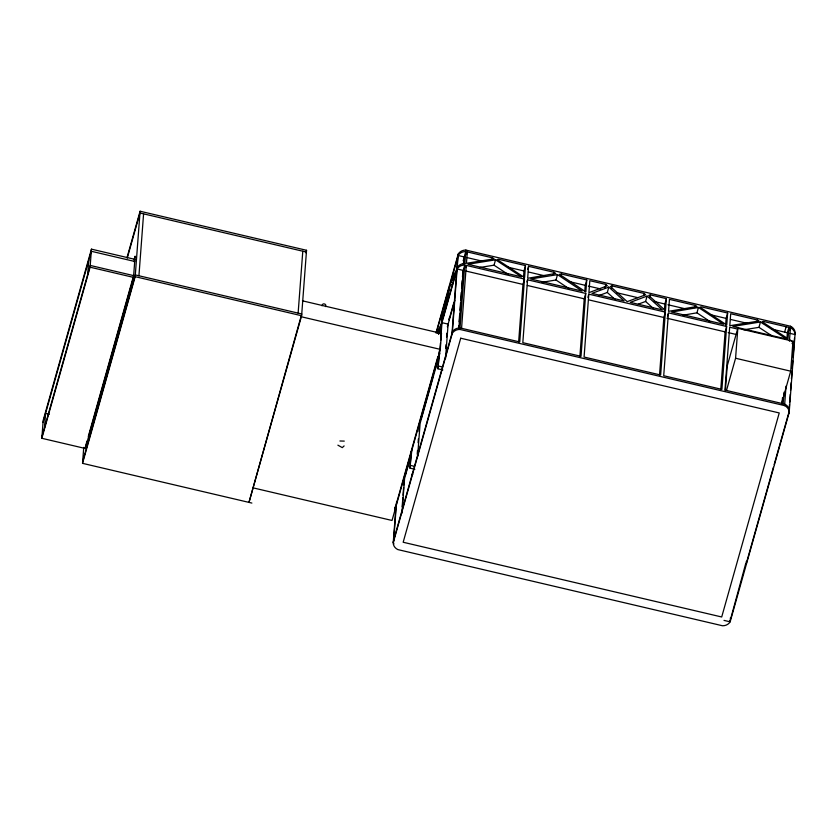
<?xml version="1.0" encoding="UTF-8"?>
<svg xmlns="http://www.w3.org/2000/svg" width="837" height="837" viewBox="0 0 837 837"><rect width="100%" height="100%" fill="white"/><g stroke="black" fill="none" stroke-linecap="round" stroke-linejoin="round"><path stroke-width="1.26" d="M134.046 259.941L135.113 256.164L133.512 277.392L85.269 448.486L41.85 438.295L43.21 420.258L91.453 249.154L134.872 259.344L134.161 261.866M44.518 427.55L45.575 413.394L49.299 414.273M87.697 274.41L88.764 260.265M41.85 438.295L90.093 267.202L91.453 249.154M251.874 503.068L82.539 463.342L83.742 447.387M85.269 448.486L85.405 446.717M82.539 463.342L135.175 276.681L140.093 211.238L306.541 250.294L301.613 315.737L248.987 502.388L301.749 313.969L135.312 274.913L82.675 461.574M138.932 275.771L143.587 213.853M298.129 313.122L302.785 251.215M394.886 507.138L394.698 509.712L437.877 356.583M435.972 333.011L458.247 254.009A8.527 7.502 4.3 0 1 465.885 250.075L790.536 326.252A8.527 7.502 4.3 0 1 795.15 333.063L789.186 412.421L730.136 621.828A8.527 7.502 4.3 0 1 722.498 625.762L397.847 549.585A8.527 7.502 4.3 0 1 393.233 542.774L395.849 507.913M393.61 541.434L396.623 501.436M402.168 506.783L402.848 497.795M403.036 495.232L403.622 487.532M403.811 484.968L404.198 479.831M401.969 513.144L404.574 478.492L411.26 454.805M414.849 469.275L409.952 468.124L411.197 451.52M409.952 468.124L411.95 448.841M417.224 454.24L417.517 450.411M418.092 442.742L418.374 438.912M418.96 431.243L419.243 427.414M417.6 456.667L420.101 423.449L439.917 353.162M442.857 369.944L437.96 368.793L439.299 350.912M440.649 333.032L442.239 311.887L436.516 332.174M437.96 368.793L440.45 343.118M440.639 340.565L441.978 322.684L448.109 324.118L445.514 358.602M442.993 309.209L442.093 321.178L449.95 284.988L442.993 309.209L445.441 309.774M252.973 487.835L392.03 520.468L440.272 349.364L441.476 333.45L302.408 300.818M445.713 348.516L446.006 344.687M446.581 337.018L446.874 333.189M451.907 334.706L457.755 256.854L450.714 282.299L456.856 268.834M393.233 542.774L452.283 333.367L458.247 254.009M458.624 328.23L458.812 325.666M459.105 321.816L459.68 314.116M459.973 310.265L460.559 302.565M460.748 300.002L461.323 292.301M461.616 288.451L462.191 280.751M462.484 276.901L462.871 271.763M463.436 264.283L463.886 258.288L463.185 260.757M458.906 328.177L463.248 270.424L464.765 265.057A8.527 7.502 4.3 0 0 457.128 268.98L463.248 270.424M463.719 264.136L464.263 256.949L465.78 251.581A8.527 7.502 4.3 0 0 458.132 255.505L464.263 256.949M452.283 333.367A8.527 7.502 4.3 0 1 459.921 329.433L465.885 250.075M461.564 328.292L466.293 265.413L524.485 279.066L519.756 341.956L460.036 327.937A8.527 7.502 4.3 0 0 452.398 331.87M467.308 251.937L466.45 263.299L494.06 258.842L492.574 257.869L467.308 251.937L466.701 254.082M518.626 342.187L522.968 284.434L524.485 279.066M523.533 276.953L523.983 270.958L525.5 265.591L498.706 259.303L497.126 259.554L524.6 277.57L525.5 265.591M527.551 279.788L522.822 342.668L581.014 356.321L585.743 293.442L527.551 279.788L526.944 281.933M528.565 266.312L527.666 278.292L555.768 273.458L553.979 272.276L528.565 266.312L527.655 269.535M579.884 356.562L584.226 298.809L585.743 293.442M584.791 291.318L585.241 285.333L586.758 279.966L561.334 274.002L559.419 274.316L585.858 291.946L586.758 279.966M588.809 294.153L584.08 357.043L660.644 375.007L665.373 312.128L588.809 294.153L587.898 297.376M659.514 375.248L663.856 317.495L665.373 312.128M664.327 311.207L664.871 304.019L666.388 298.652L650.307 294.875L648.706 295.471L665.488 310.632L666.388 298.652M720.772 389.623L725.114 331.87L726.631 326.493L668.439 312.839L663.71 375.729L721.902 389.383L726.631 326.493M725.585 325.583L726.129 318.395L727.635 313.017L701.605 306.917L700.025 307.179L726.736 324.997L727.635 313.017M725.365 390.617L727.227 365.884L737.826 328.303L792.953 341.234L790.703 371.178L781.622 403.392M726.495 390.46L735.577 358.246L737.826 328.303M730.439 617.769L730.136 621.828L724.005 620.395M745.579 564.075L730.628 618.993M746.332 561.386L746.144 563.95L773.398 467.297M782.03 403.989L782.511 397.575M786.906 339.079L787.376 332.76L788.893 327.393L763.626 321.471L762.047 321.722L788.035 338.755L788.893 327.393M783.15 403.758L784.018 392.208M789.186 412.421A8.527 7.502 4.3 0 0 784.572 405.61L786.037 386.15M789.417 341.234L790.536 326.252M788.81 413.76L789.5 404.564M789.689 402.001L790.264 394.3M790.557 390.45L791.132 382.75M791.425 378.899L792.001 371.199M792.2 368.625L792.775 360.925M793.068 357.075L793.643 349.374L792.942 351.875M793.936 345.482L794.48 338.294M322.004 305.777C321.973 302.523 327.204 303.695 325.499 306.593M405.997 471.775L405.443 474.307L410.329 457.002M450.285 284.256L442.857 318.499L456.102 271.512L450.285 284.256L452.733 284.831M449.532 317.401L448.977 319.933L453.863 302.628M43.043 422.382L91.296 251.278L134.715 261.468M41.986 436.527L90.229 265.434L133.648 275.624M127.025 257.587L140.093 211.238M127.245 258.099L139.967 213.006L306.405 252.063M85.719 445.598L86.985 441.099M88.293 436.485L130.76 285.856M131.116 284.601L133.334 276.744M305.829 252.795L306.541 250.294M438.504 333.911L440.576 326.556L437.427 333.053M438.745 334.151L456.74 270.33M440.524 336.819L441.476 333.45M420.969 419.274L432.729 377.539M434.937 369.713L438.054 358.675M447.356 326.796L454.784 300.431M465.686 267.558L466.293 265.413M393.725 539.938L452.011 333.21M491.968 260.014L492.574 257.869M480.229 267.411L494.029 265.183L495.546 259.815L521.535 276.848L467.935 264.272L495.546 259.815M523.69 280.793L524.297 278.648M553.372 274.421L553.979 272.276M541.968 282.289L555.998 279.997L557.505 274.62L582.175 291.077L530.721 279.003L557.505 274.62M560.727 276.147L561.334 274.002M604.984 287.677L605.894 284.454L589.813 280.677L588.913 292.657L607.359 285.773L605.894 284.454M598.884 295.607L607.296 292.458L608.813 287.091L624.14 300.922L591.979 293.379L608.813 287.091M611.418 288.043L612.025 285.888L644.176 293.442L645.641 294.76L627.195 301.644L610.414 286.495L612.025 285.888M643.58 295.587L644.176 293.442M638.369 304.134L645.589 301.446L647.095 296.078L662.423 309.91L630.261 302.366L647.095 296.078M649.7 297.02L650.307 294.875M667.528 316.062L668.135 313.917M694.877 307.618L695.484 305.474L669.443 299.364L668.543 311.343L696.97 306.468L695.484 305.474M682.877 315.235L696.939 312.829L698.445 307.451L723.681 324.285L671.609 312.065L698.445 307.451M756.899 322.172L757.506 320.027L730.701 313.739L729.801 325.719L758.992 321L757.506 320.027M743.894 329.778L758.96 327.34L760.467 321.973L786.466 339.016L732.867 326.44L760.467 321.973M763.02 323.616L763.626 321.471M784.625 332.122L786.142 326.744M789.825 329.904L790.421 327.759A8.527 7.502 4.3 0 1 795.035 334.559L790.138 333.408M794.773 334.402L795.15 333.063M792.252 343.735L792.953 341.234M774.152 464.619L788.569 413.509M344.112 445.912L342.291 447.617L337.886 445.169M436.872 333.074L441.34 323.867M344.279 441.109L339.916 440.994M412.086 474.349L412.787 474.234L412.191 473.972M467.056 257.597L482.217 261.154M508.153 267.244L523.983 270.958M528.314 271.973L544.845 275.854M568.721 281.452L585.241 285.333M588.306 286.055L600.673 288.953M616.691 292.709L637.721 297.648M653.739 301.404L664.871 304.019M667.936 304.741L686.528 309.104M710.006 314.607L726.129 318.395M730.408 319.399L747.462 323.396M772.122 329.182L787.376 332.76M737.282 328.993L729.686 327.215L724.957 390.105L784.687 404.114A8.527 7.502 4.3 0 1 789.291 410.925M466.042 271.073L522.968 284.434M527.3 285.448L584.226 298.809M588.547 299.824L663.856 317.495M666.922 318.217L725.114 331.87M728.18 332.582L735.765 334.371M735.577 358.246L790.703 371.178M459.921 329.433L784.572 405.61M135.175 276.681L301.613 315.737M90.093 267.202L133.512 277.392M301.215 316.742L440.272 349.364M438.714 366.104L442.396 366.972M410.705 465.445L414.378 466.303M758.96 327.34L771.955 335.867M494.029 265.183L508.111 274.41M696.939 312.829L710.603 321.942M555.998 279.997L568.867 288.577M645.589 301.446L653.247 308.361M607.296 292.458L614.965 299.374M789.521 339.728A8.527 7.502 4.3 0 1 791.436 340.952M791.98 341.454A8.527 7.502 4.3 0 1 794.135 346.539M457.232 267.484A8.527 7.502 4.3 0 1 464.88 263.55M792.367 343.494A8.527 7.502 4.3 0 1 794.02 348.035M393.892 543.987A8.527 7.502 4.3 0 1 393.348 541.277M729.854 620.918A8.527 7.502 4.3 0 1 729.404 621.483M460.716 338.211L403.172 542.25L721.703 616.984L779.237 412.944L460.716 338.211"/></g></svg>
